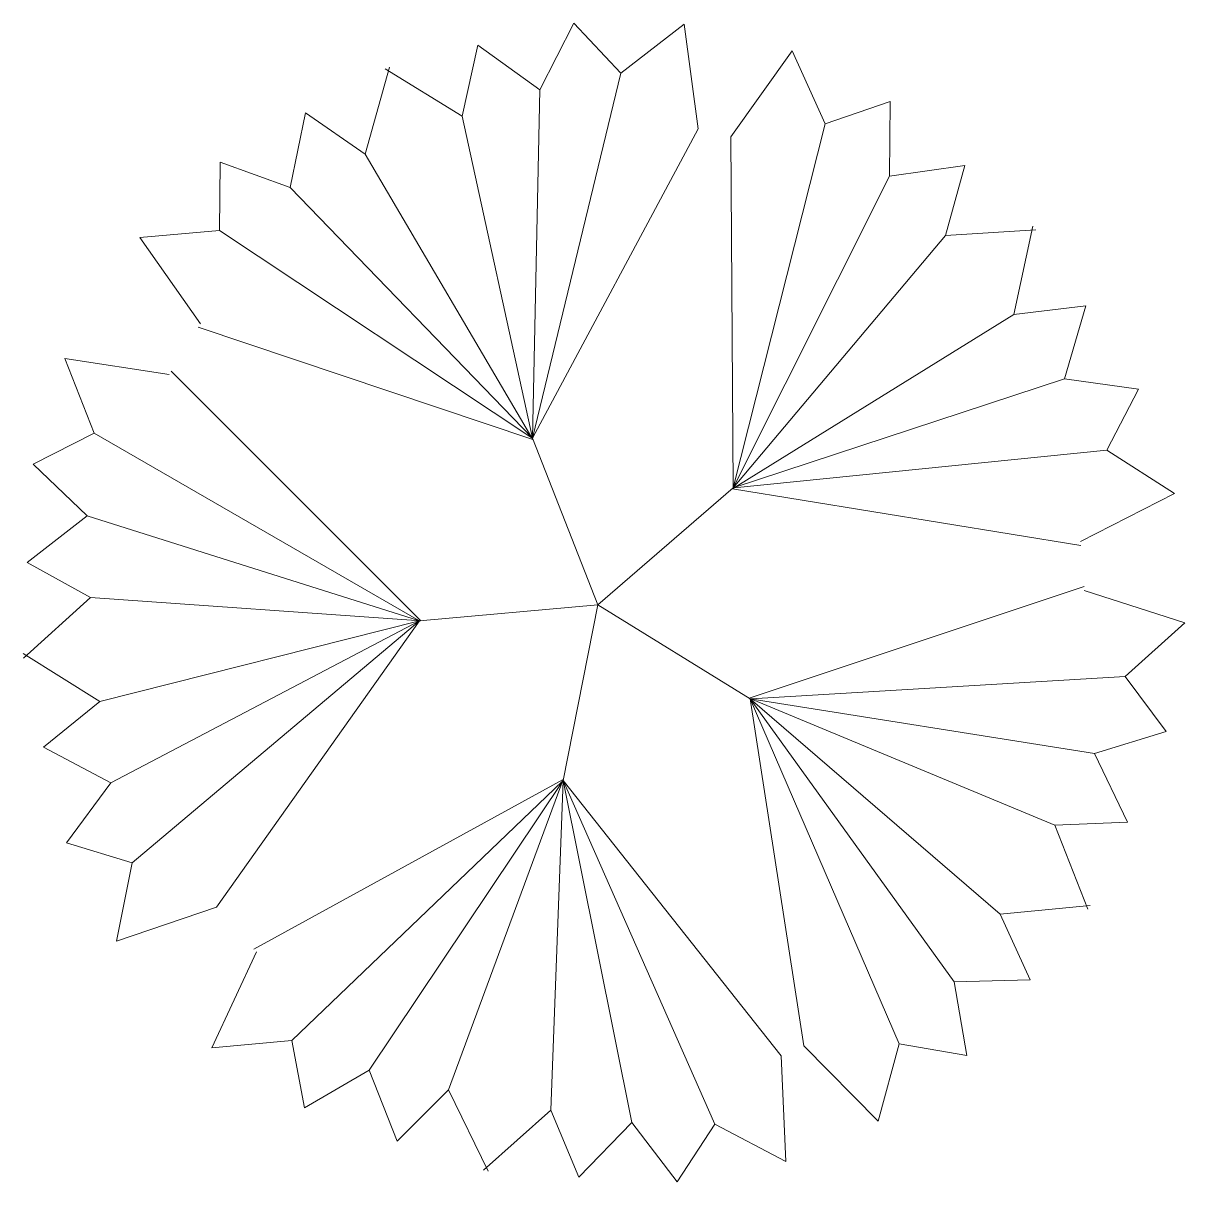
# Model space of a CAD drawing. Extents: x 2080 to 102399, y 2071 to 93424.
# Drawn here: x 99089.9 to 99159.9, y 80623.6 to 80693.4 of the extents above; entities that cross this region are included whole.
import ezdxf

# ---------------------------------------------------------------- set-up
doc = ezdxf.new("R2010")
doc.units = 0
doc.header["$LTSCALE"] = 20
doc.header["$MEASUREMENT"] = 0
doc.layers.add('new pillar', color=2, linetype='Continuous', lineweight=30)
doc.layers.add('PALM TREE', color=105, linetype='Continuous', lineweight=9)

# ---------------------------------------------------------------- blocks, each defined once
blk = doc.blocks.new('palm tree')
at = {"layer": 'new pillar', "color": 96, "lineweight": 5}
for p, q in [((-0.0871, 2.1158), (-0.2114, 1.8742)), ((0.0841, 1.934), (-0.0871, 2.1158)), ((0.3143, 2.1129), (0.0841, 1.934)), ((0.3655, 1.7321), (0.3143, 2.1129)), ((-0.4365, 2.0357), (-0.4934, 1.7784)), ((-0.2114, 1.8742), (-0.4365, 2.0357)), ((0.4837, 1.7029), (0.7065, 2.0159)), ((0.7065, 2.0159), (0.8268, 1.7504)), ((-0.8469, 1.6398), (-0.758, 1.9561)), ((-0.4934, 1.7784), (-0.7736, 1.95)), ((0.0841, 1.934), (-0.2377, 0.6062)), ((-0.2114, 1.8742), (-0.2377, 0.6062)), ((0.8268, 1.7504), (1.063, 1.8315)), ((1.063, 1.8315), (1.0604, 1.5597)), ((-1.1188, 1.5184), (-1.0635, 1.7899)), ((-1.0635, 1.7899), (-0.8469, 1.6398)), ((-0.4934, 1.7784), (-0.2377, 0.6062)), ((0.8268, 1.7504), (0.4928, 0.4256)), ((-0.2377, 0.6062), (0.3655, 1.7321)), ((0.4928, 0.4256), (0.4837, 1.7029)), ((-1.3763, 1.3614), (-1.3743, 1.6111)), ((-1.3743, 1.6111), (-1.1188, 1.5184)), ((-0.8469, 1.6398), (-0.2361, 0.6021)), ((1.0604, 1.5597), (1.3348, 1.5978)), ((1.3348, 1.5978), (1.2652, 1.3436)), ((1.0604, 1.5597), (0.4928, 0.4256)), ((-1.1188, 1.5184), (-0.2377, 0.6062)), ((-1.6666, 1.3362), (-1.3763, 1.3614)), ((-1.3763, 1.3614), (-0.2397, 0.6083)), ((1.2652, 1.3436), (1.5931, 1.3648)), ((1.5134, 1.0562), (1.5822, 1.3775)), ((-1.4454, 1.0221), (-1.6666, 1.3362)), ((1.2652, 1.3436), (0.4928, 0.4256)), ((1.775, 1.0881), (1.5134, 1.0562)), ((1.6975, 0.8221), (1.775, 1.0881)), ((1.5134, 1.0562), (0.4895, 0.4227)), ((-0.2361, 0.6021), (-1.4536, 1.0105)), ((-1.5593, 0.8382), (-1.9391, 0.8961)), ((-1.9391, 0.8961), (-1.8322, 0.625)), ((-0.6442, -0.0571), (-1.5525, 0.8506)), ((1.6975, 0.8221), (0.4928, 0.4256)), ((1.9667, 0.7851), (1.6975, 0.8221)), ((1.8521, 0.5632), (1.9667, 0.7851)), ((-1.8322, 0.625), (-2.0548, 0.5118)), ((-1.8322, 0.625), (-0.6514, -0.0566)), ((0, 0), (-0.2377, 0.6062)), ((1.8521, 0.5632), (0.4956, 0.4265)), ((2.0973, 0.4056), (1.8521, 0.5632)), ((-2.0548, 0.5118), (-1.8579, 0.3245)), ((0, 0), (0.4928, 0.4256)), ((0.4895, 0.4227), (1.757, 0.2167)), ((1.7552, 0.2307), (2.0973, 0.4056)), ((-1.8579, 0.3245), (-2.0763, 0.154)), ((-1.8579, 0.3245), (-0.6486, -0.0575)), ((-2.0763, 0.154), (-1.8454, 0.027)), ((0.5508, -0.339), (1.769, 0.067)), ((1.7695, 0.0529), (2.1351, -0.065)), ((-1.8454, 0.027), (-2.0888, -0.1936)), ((-1.8454, 0.027), (-0.6442, -0.0571)), ((0, 0), (-0.6486, -0.0575)), ((0, 0), (-0.1266, -0.6387)), ((0, 0), (0.5545, -0.3413)), ((-1.8118, -0.3512), (-0.6486, -0.0575)), ((-1.7719, -0.6463), (-0.6486, -0.0575)), ((-1.6937, -0.9376), (-0.6486, -0.0575)), ((-0.6486, -0.0575), (-1.3875, -1.0994)), ((2.1351, -0.065), (1.9183, -0.2598)), ((-1.8118, -0.3512), (-2.0903, -0.1769)), ((1.9183, -0.2598), (0.5574, -0.3418)), ((1.9183, -0.2598), (2.0669, -0.4605)), ((-2.0168, -0.5168), (-1.8118, -0.3512)), ((1.6628, -0.8006), (0.5508, -0.339)), ((0.5545, -0.3413), (0.7498, -1.6036)), ((1.0961, -1.5957), (0.5545, -0.3413)), ((1.2962, -1.3701), (0.5545, -0.3413)), ((1.4638, -1.124), (0.5545, -0.3413)), ((1.8071, -0.5401), (0.5545, -0.3413)), ((2.0669, -0.4605), (1.8071, -0.5401)), ((-1.7719, -0.6463), (-2.0168, -0.5168)), ((1.8071, -0.5401), (1.9262, -0.7902)), ((-1.9327, -0.8654), (-1.7719, -0.6463)), ((-0.1257, -0.6344), (-1.2516, -1.2519)), ((-1.1134, -1.5836), (-0.1282, -0.6411)), ((-0.8322, -1.6925), (-0.1266, -0.6387)), ((-0.5431, -1.7638), (-0.1257, -0.6344)), ((-0.1706, -1.8376), (-0.1266, -0.6387)), ((-0.1266, -0.6387), (0.6665, -1.64)), ((0.4253, -1.8886), (-0.1266, -0.6387)), ((0.1238, -1.882), (-0.1266, -0.6387)), ((1.9262, -0.7902), (1.6628, -0.8006)), ((1.6628, -0.8006), (1.7821, -1.1068)), ((-1.6937, -0.9376), (-1.9327, -0.8654)), ((-1.7512, -1.2233), (-1.6937, -0.9376)), ((1.4638, -1.124), (1.7909, -1.0925)), ((-1.3875, -1.0994), (-1.7512, -1.2233)), ((1.5731, -1.3637), (1.4638, -1.124)), ((-1.2416, -1.2619), (-1.4037, -1.6102)), ((1.2962, -1.3701), (1.5731, -1.3637)), ((1.3422, -1.638), (1.2962, -1.3701)), ((-1.4037, -1.6102), (-1.1134, -1.5836)), ((-1.1134, -1.5836), (-1.0672, -1.829)), ((0.7498, -1.6036), (1.0198, -1.877)), ((1.0198, -1.877), (1.0961, -1.5957)), ((1.0961, -1.5957), (1.3422, -1.638)), ((0.6665, -1.64), (0.6835, -2.0238)), ((-1.0672, -1.829), (-0.8322, -1.6925)), ((-0.8322, -1.6925), (-0.7297, -1.9499)), ((-0.7297, -1.9499), (-0.5431, -1.7638)), ((-0.5431, -1.7638), (-0.3996, -2.0594)), ((-0.1706, -1.8376), (-0.416, -2.0561)), ((-0.0691, -2.0808), (-0.1706, -1.8376)), ((0.1238, -1.882), (-0.0691, -2.0808)), ((0.289, -2.0978), (0.1238, -1.882)), ((0.4253, -1.8886), (0.289, -2.0978)), ((0.6835, -2.0238), (0.4253, -1.8886))]:
    blk.add_line(p, q, dxfattribs=at)

msp = doc.modelspace()

# ---------------------------------------------------------------- block references
at = {"layer": 'PALM TREE', "color": 2, "xscale": 16.56585919356439, "yscale": 16.56585919356439, "zscale": 16.56585919356439}
msp.add_blockref('palm tree', (99124.543, 80658.327, -2.805), dxfattribs=at)

doc.saveas('drawing.dxf')
